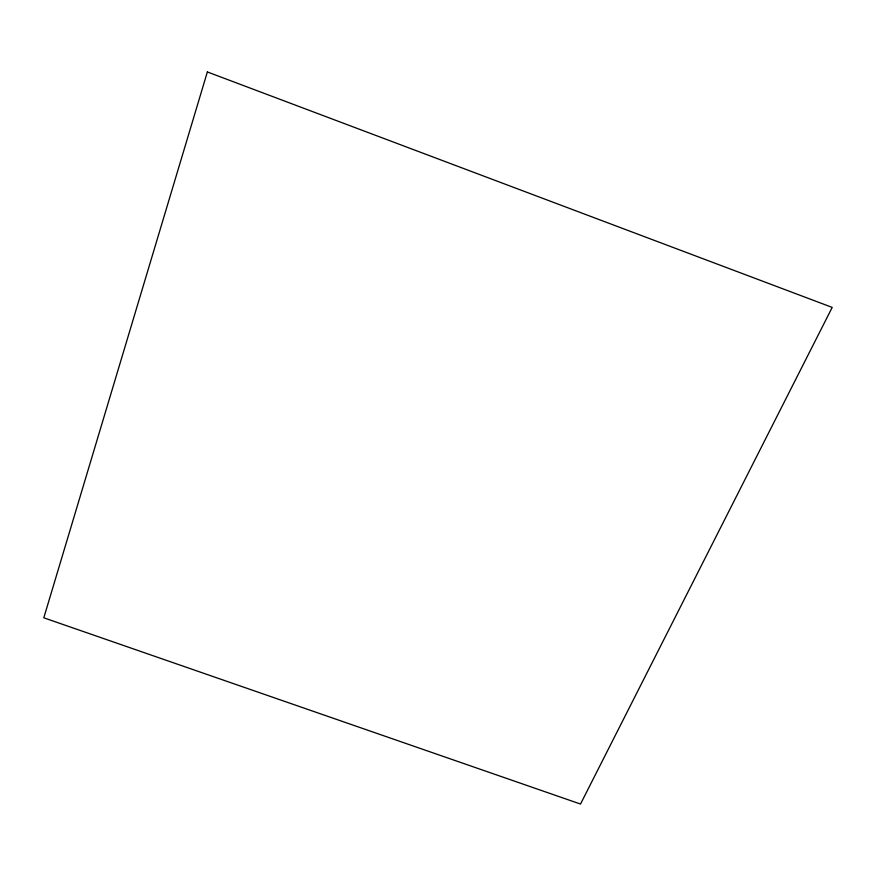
<?xml version="1.0" encoding="UTF-8"?>
<svg xmlns="http://www.w3.org/2000/svg" width="876" height="876" viewBox="0 0 876 876"><rect width="100%" height="100%" fill="white"/><g stroke="black" fill="none" stroke-linecap="round" stroke-linejoin="round"><path stroke-width="1.31" d="M207.36 71.952L43.8 617.81L580.514 804.048L832.2 307.41L207.36 71.952"/></g></svg>
